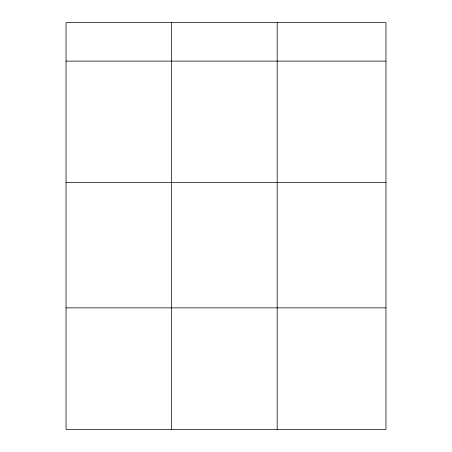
<?xml version="1.0" encoding="UTF-8"?>
<svg xmlns="http://www.w3.org/2000/svg" width="452" height="452" viewBox="0 0 452 452"><rect width="100%" height="100%" fill="white"/><g stroke="black" fill="none" stroke-linecap="round" stroke-linejoin="round"><path stroke-width="0.68" d="M385.957 61.11L385.957 429.4L66.043 429.4L66.043 22.6L385.957 22.6L385.957 61.11L66.043 61.11M66.043 182.648L385.957 182.648M66.043 307.863L385.957 307.863M277.189 22.6L277.189 429.4M171.613 22.6L171.613 429.4"/></g></svg>
